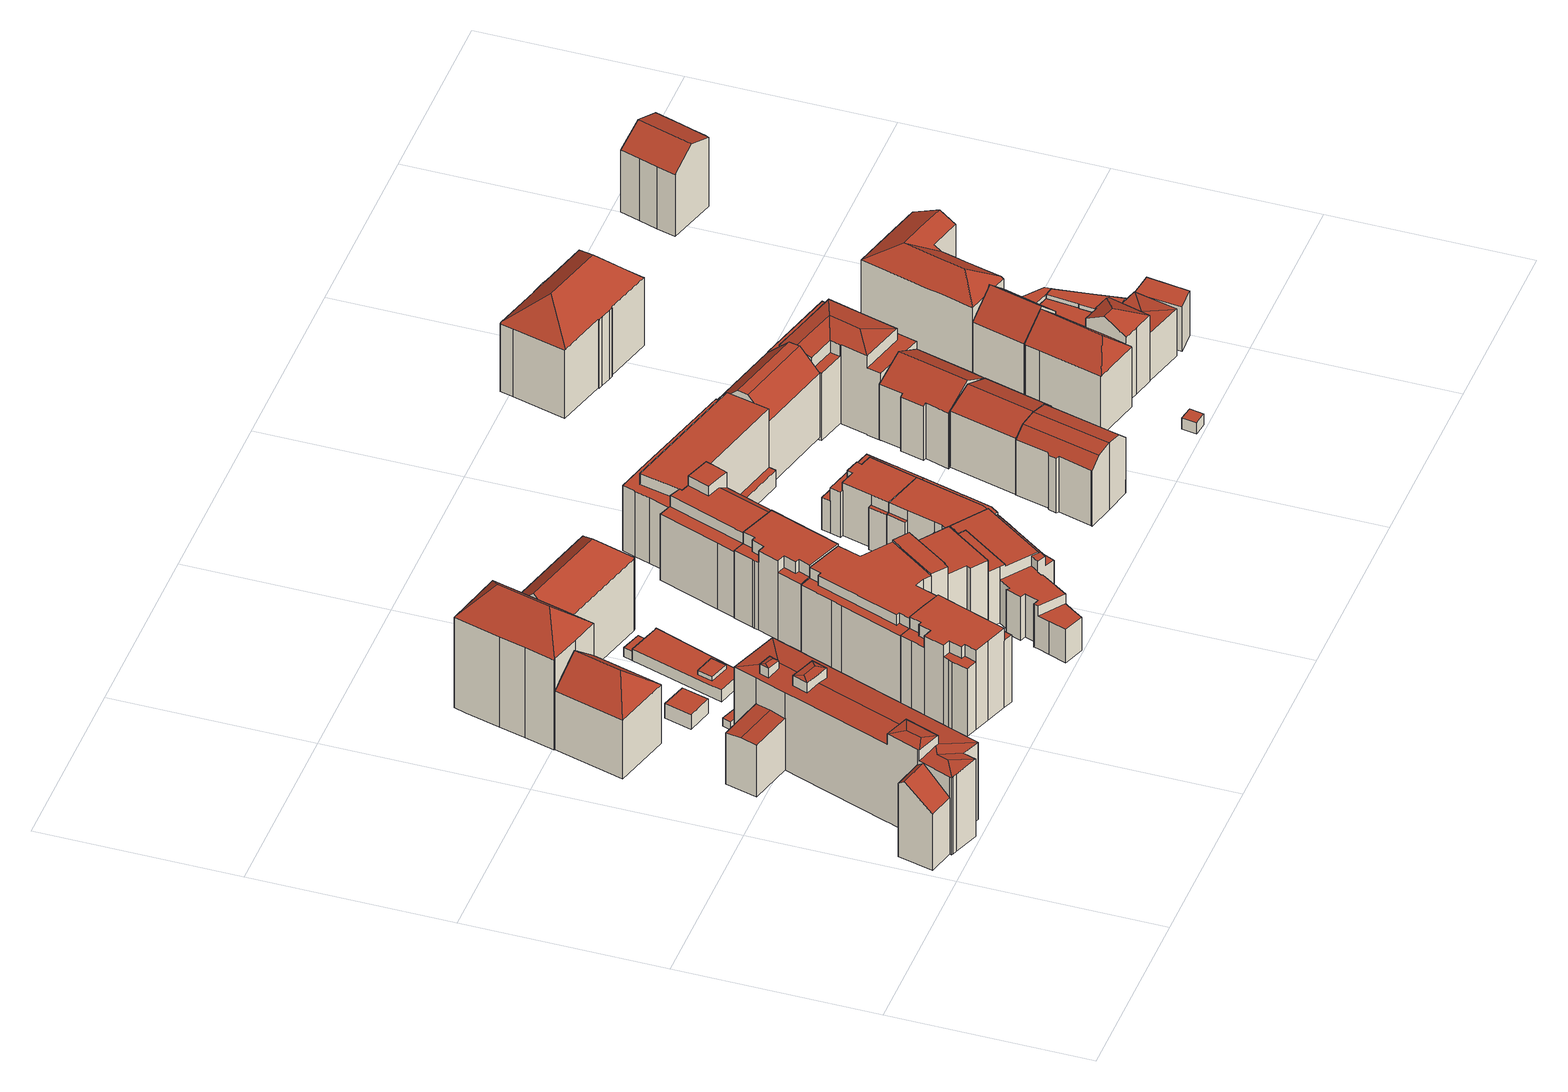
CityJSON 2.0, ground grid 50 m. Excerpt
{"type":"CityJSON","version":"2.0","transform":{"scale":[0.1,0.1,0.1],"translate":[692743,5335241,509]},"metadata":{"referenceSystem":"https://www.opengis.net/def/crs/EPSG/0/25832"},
"CityObjects":{
"building1":{"type":"Building","attributes":{"name":"Landesamt für Digitalisierung, Breitband und Vermessung","Gemeindeschluessel":"09162000","HoeheDach":"532.440","HoeheGrund":"510.526","Methode":"2000","NiedrigsteTraufeDesGebaeudes":"526.499","Geometrietyp2DReferenz":"3000","function":"31001_3000","roofType":"3100","measuredHeight":21.91},"geometry":[{"type":"MultiSurface","lod":"2","boundaries":[[[0,1,2,3]],[[4,5,3,2,6]],[[7,8,5,4]],[[4,6,9,7]],[[8,0,3,5]],[[6,2,1,9]],[[9,1,0,8,7]]],"semantics":{"surfaces":[{"type":"RoofSurface"},{"type":"WallSurface"},{"type":"GroundSurface"}],"values":[0,1,1,2,0,1,1]}}]},
"building2":{"type":"Building","attributes":{"name":"Landesamt für Digitalisierung, Breitband und Vermessung","Gemeindeschluessel":"09162000","HoeheDach":"536.020","HoeheGrund":"510.491","Methode":"2000","NiedrigsteTraufeDesGebaeudes":"532.463","Geometrietyp2DReferenz":"3000","function":"31001_3000","roofType":"3200","measuredHeight":25.53,"storeysAboveGround":6},"geometry":[{"type":"MultiSurface","lod":"2","boundaries":[[[10,11,12,13,14,15]],[[16,17,18,19,20,21,22,23,24]],[[12,24,25,26,27,13]],[[28,29,30,31]],[[32,33,20,19,34,35]],[[36,37,38,39]],[[20,33,40,21]],[[41,42,30,29]],[[43,42,41,44]],[[45,46,47,48]],[[49,50,37,36,51,52,53,7,54,55,9,56,57,58,59,60,61,62,63]],[[64,43,44,65]],[[66,67,35,34]],[[68,69,39,10,15]],[[70,47,46,23]],[[71,48,47,70,72,73,59,58,57,56,9]],[[40,33,74]],[[73,75,76,61,60,59]],[[77,40,74,78,67]],[[31,30,43,64]],[[78,74,33,32,35]],[[51,69,68,52]],[[22,21,40,77,67,66]],[[79,45,48,71,80]],[[43,30,42]],[[41,29,44]],[[23,46,25,24]],[[36,39,69,51]],[[81,16,24,12,11]],[[61,76,82,62]],[[23,22,66,34,19,18,83,82,76,75,73,72,70],[28,31,64,65]],[[63,17,16,49]],[[50,49,16,81,38,37]],[[78,35,67]],[[83,18,17,82]],[[15,14,7,53]],[[62,82,17,63]],[[26,25,79,80,27]],[[25,46,45,79]],[[52,68,15,53]],[[39,38,81,11,10]],[[14,13,27,80,71,9,55,54,7]],[[65,44,29,28]]],"semantics":{"surfaces":[{"type":"RoofSurface"},{"type":"WallSurface"},{"type":"GroundSurface"}],"values":[0,0,1,1,1,1,1,0,0,0,2,1,1,0,1,1,0,1,0,1,0,1,1,0,0,0,1,1,0,1,0,1,1,0,0,1,1,0,0,1,0,1,1]}}]},
"building3":{"type":"Building","attributes":{"name":"Landesamt für Digitalisierung, Breitband und Vermessung","Gemeindeschluessel":"09162000","HoeheDach":"525.550","HoeheGrund":"510.580","Methode":"2000","NiedrigsteTraufeDesGebaeudes":"525.153","Geometrietyp2DReferenz":"3000","function":"31001_3000","roofType":"3100","measuredHeight":14.97,"storeysAboveGround":4},"geometry":[{"type":"MultiSurface","lod":"2","boundaries":[[[84,85,86,87,88]],[[88,87,89,90]],[[91,92,85,84]],[[92,93,86,85]],[[90,89,93,92,91]],[[84,88,90,91]],[[93,89,87,86]]],"semantics":{"surfaces":[{"type":"WallSurface"},{"type":"RoofSurface"},{"type":"GroundSurface"}],"values":[0,0,0,1,0,2,1]}}]},
"building4":{"type":"Building","attributes":{"Gemeindeschluessel":"09162000","HoeheDach":"533.580","HoeheGrund":"510.466","Methode":"2000","NiedrigsteTraufeDesGebaeudes":"527.092","Geometrietyp2DReferenz":"3000","function":"31001_3000","roofType":"3200","measuredHeight":23.11,"storeysAboveGround":3},"geometry":[{"type":"MultiSurface","lod":"2","boundaries":[[[94,95,96,97,98]],[[99,100,101,102]],[[103,104,100,99]],[[94,105,106,103,99,102,95]],[[102,101,96,95]],[[105,107,108,106]],[[98,97,109,107]],[[97,96,101,100,104,110,109]],[[103,106,108,110,104]],[[109,110,108,107]],[[94,98,107,105]]],"semantics":{"surfaces":[{"type":"WallSurface"},{"type":"GroundSurface"},{"type":"RoofSurface"}],"values":[0,0,0,1,0,0,2,2,0,2,0]}}]},
"building5":{"type":"Building","attributes":{"Gemeindeschluessel":"09162000","HoeheDach":"512.828","HoeheGrund":"510.530","Methode":"1000","NiedrigsteTraufeDesGebaeudes":"512.828","Geometrietyp2DReferenz":"3000","function":"31001_2000","roofType":"1000","measuredHeight":2.3},"geometry":[{"type":"MultiSurface","lod":"2","boundaries":[[[111,112,113,114]],[[115,116,113,112,117]],[[118,115,117,119]],[[119,117,112,111]],[[119,111,114,120,118]],[[120,116,115,118]],[[114,113,116,120]]],"semantics":{"surfaces":[{"type":"WallSurface"},{"type":"RoofSurface"},{"type":"GroundSurface"}],"values":[0,1,0,0,2,0,0]}}]},
"building6":{"type":"Building","attributes":{"Gemeindeschluessel":"09162000","HoeheDach":"514.482","HoeheGrund":"510.450","Methode":"1000","NiedrigsteTraufeDesGebaeudes":"514.482","Geometrietyp2DReferenz":"3000","function":"51009_1610","roofType":"1000","measuredHeight":4.03},"geometry":[{"type":"MultiSurface","lod":"2","boundaries":[[[121,122,123,124]],[[124,123,125,126]],[[127,125,123,122]],[[121,124,126,128]],[[128,127,122,121]],[[126,125,127,128]]],"semantics":{"surfaces":[{"type":"WallSurface"},{"type":"RoofSurface"},{"type":"GroundSurface"}],"values":[0,0,1,2,0,0]}}]},
"building7":{"type":"Building","attributes":{"Gemeindeschluessel":"09162000","HoeheDach":"543.170","HoeheGrund":"510.539","Methode":"2000","NiedrigsteTraufeDesGebaeudes":"535.905","Geometrietyp2DReferenz":"3000","function":"31001_3000","roofType":"3200","measuredHeight":32.63,"storeysAboveGround":5},"geometry":[{"type":"MultiSurface","lod":"2","boundaries":[[[129,130,131,132]],[[133,134,130,129]],[[135,136,137,138]],[[139,140,141,133,129,132,99,103,106,142,143,144,145,146,147]],[[139,148,149,140]],[[142,106,150,151,152]],[[146,138,137,147]],[[153,149,148,136,135,154,155,131,130,134]],[[156,138,146,145,144]],[[103,157,150,106]],[[99,158,157,103]],[[153,141,140,149]],[[143,159,156,144]],[[141,153,134,133]],[[142,152,159,143]],[[99,132,131,155,158]],[[150,157,158,155,154,151]],[[156,159,152,151,154,135,138]],[[139,147,137,136,148]]],"semantics":{"surfaces":[{"type":"WallSurface"},{"type":"RoofSurface"},{"type":"GroundSurface"}],"values":[0,0,1,2,0,0,0,1,0,0,0,0,0,0,0,0,1,1,0]}}]},
"building8":{"type":"Building","attributes":{"Gemeindeschluessel":"09162000","HoeheDach":"532.460","HoeheGrund":"509.959","Methode":"2000","NiedrigsteTraufeDesGebaeudes":"529.060","Geometrietyp2DReferenz":"3000","function":"31001_1000","roofType":"1000","measuredHeight":22.5,"storeysAboveGround":7},"geometry":[{"type":"MultiSurface","lod":"2","boundaries":[[[160,161,162,163,164,165,166]],[[166,167,168,160]],[[169,170,171,172,173,174,175,176,177,178,179,180,181,182,183,184,185,186,187]],[[186,188,189,187]],[[170,190,191,171]],[[192,193,194,195]],[[177,196,197,178]],[[193,198,199,200,201,202,203,204,205,206,207,168,167,194]],[[179,208,195,180]],[[172,209,210,173]],[[161,207,206,162]],[[174,201,200,211,175]],[[160,168,207,161]],[[176,212,196,177]],[[171,191,209,172]],[[187,189,213,169]],[[212,211,214,215,192,195,208,197,196]],[[211,200,199,214]],[[183,164,163,184]],[[181,166,165,182]],[[178,197,208,179]],[[209,191,190,213,189,188,210]],[[173,210,202,201,174]],[[188,203,202,210]],[[184,163,205,204,185]],[[169,213,190,170]],[[175,211,212,176]],[[162,206,205,163]],[[185,204,203,188,186]],[[180,195,194,167,166,181]],[[182,165,164,183]],[[215,198,193,192]],[[214,199,198,215]]],"semantics":{"surfaces":[{"type":"RoofSurface"},{"type":"WallSurface"},{"type":"GroundSurface"}],"values":[0,1,2,1,1,1,1,0,1,1,1,1,1,1,1,1,0,1,1,1,1,0,1,1,1,1,1,1,1,1,1,1,1]}}]},
"building9":{"type":"Building","attributes":{"Gemeindeschluessel":"09162000","HoeheDach":"514.900","HoeheGrund":"510.460","Methode":"2000","NiedrigsteTraufeDesGebaeudes":"513.820","Geometrietyp2DReferenz":"3000","function":"31001_2000","roofType":"1000","measuredHeight":4.44,"storeysAboveGround":1},"geometry":[{"type":"MultiSurface","lod":"2","boundaries":[[[216,217,218,219]],[[220,221,222,223]],[[224,225,226,227]],[[228,229,230,216,219,231,232,233,234,224,227,235,236]],[[237,238,239,240]],[[234,241,225,224]],[[240,239,221,220]],[[219,218,242,231]],[[216,230,229,228,236,243,244,245,246,217]],[[247,243,236,235,227,226]],[[218,217,246,245,244,243,247,226,225,241,248,249,242],[220,223,237,240]],[[223,222,238,237]],[[242,249,248,241,234,233,232,231]],[[238,222,221,239]]],"semantics":{"surfaces":[{"type":"WallSurface"},{"type":"GroundSurface"},{"type":"RoofSurface"}],"values":[0,0,0,1,0,0,0,0,0,0,2,0,0,2]}}]},
"building10":{"type":"Building","attributes":{"Gemeindeschluessel":"09162000","HoeheDach":"537.340","HoeheGrund":"510.427","Methode":"2000","NiedrigsteTraufeDesGebaeudes":"530.816","Geometrietyp2DReferenz":"3000","function":"31001_3000","roofType":"3200","measuredHeight":26.91,"storeysAboveGround":4},"geometry":[{"type":"MultiSurface","lod":"2","boundaries":[[[250,251,252,253,254,255,256]],[[256,255,257,258,259]],[[254,260,257,255]],[[261,262,263,264,265,266,267]],[[252,267,266,253]],[[254,253,266,265,260]],[[251,261,267,252]],[[250,262,261,251]],[[263,259,258,264]],[[264,258,257,260,265]],[[250,256,259,263,262]]],"semantics":{"surfaces":[{"type":"GroundSurface"},{"type":"WallSurface"},{"type":"RoofSurface"}],"values":[0,1,1,2,1,1,1,1,2,2,1]}}]},
"building11":{"type":"Building","attributes":{"Gemeindeschluessel":"09162000","HoeheDach":"513.045","HoeheGrund":"510.473","Methode":"2000","NiedrigsteTraufeDesGebaeudes":"513.045","Geometrietyp2DReferenz":"3000","function":"51009_1610","roofType":"1000","measuredHeight":2.57},"geometry":[{"type":"MultiSurface","lod":"2","boundaries":[[[234,268,269,270]],[[224,271,268,234]],[[270,269,272,273]],[[234,270,273,224]],[[273,272,271,224]],[[271,272,269,268]]],"semantics":{"surfaces":[{"type":"WallSurface"},{"type":"GroundSurface"},{"type":"RoofSurface"}],"values":[0,0,0,1,0,2]}}]},
"building12":{"type":"Building","attributes":{"Gemeindeschluessel":"09162000","HoeheDach":"532.050","HoeheGrund":"509.959","Methode":"2000","NiedrigsteTraufeDesGebaeudes":"514.160","Geometrietyp2DReferenz":"3000","function":"31001_1000","roofType":"1000","measuredHeight":22.09,"storeysAboveGround":7},"geometry":[{"type":"MultiSurface","lod":"2","boundaries":[[[274,275,276,277]],[[186,188,278,279,185]],[[280,281,282,283,284,285,286,287,279,278,288,289,290,291,292]],[[293,289,288,294]],[[295,296,297,298,299,300]],[[301,290,289,293,302]],[[303,286,285,304]],[[277,276,305,306]],[[189,293,294,188]],[[307,299,298,308]],[[309,283,282,305]],[[310,311,312,299,307]],[[313,303,304,314,309,305,276,275,315,316,317]],[[306,305,282,281,311,310]],[[187,189,188,186]],[[304,285,284,314]],[[318,297,296,319]],[[311,281,280,320]],[[302,293,189,187]],[[185,279,287,313,184]],[[308,298,297,318]],[[319,296,295,321]],[[184,313,317,183]],[[322,291,290,301]],[[299,312,323,300]],[[294,288,278,188]],[[280,292,324,321,295,300,323,320]],[[313,287,286,303]],[[325,316,315,326]],[[324,292,291,322]],[[183,317,316,325]],[[314,284,283,309]],[[321,324,322,301,302,187,186,185,184,183,325,326,274,277,306,310,307,308,318,319]],[[326,315,275,274]],[[323,312,311,320]]],"semantics":{"surfaces":[{"type":"WallSurface"},{"type":"RoofSurface"},{"type":"GroundSurface"}],"values":[0,0,1,0,1,0,0,0,1,0,0,0,1,0,0,0,0,0,0,0,0,0,0,0,0,0,0,0,0,0,0,0,2,0,1]}}]},
"building13":{"type":"Building","attributes":{"Gemeindeschluessel":"09162000","HoeheDach":"532.470","HoeheGrund":"509.967","Methode":"2000","NiedrigsteTraufeDesGebaeudes":"529.070","Geometrietyp2DReferenz":"3000","function":"31001_1000","roofType":"1000","measuredHeight":22.5,"storeysAboveGround":7},"geometry":[{"type":"MultiSurface","lod":"2","boundaries":[[[327,328,329,330,331,332,333,334,301,322,324,335,336]],[[328,337,338,329]],[[327,339,337,328]],[[331,340,341,332]],[[330,342,340,331]],[[322,343,344,324]],[[336,345,339,327]],[[346,347,348,349,344,343,350]],[[333,347,346,334]],[[340,342,338,337,339,345,351,341]],[[335,351,345,336]],[[301,350,343,322]],[[324,344,349,351,335]],[[334,346,350,301]],[[332,341,348,347,333]],[[351,349,348,341]],[[329,338,342,330]]],"semantics":{"surfaces":[{"type":"GroundSurface"},{"type":"WallSurface"},{"type":"RoofSurface"}],"values":[0,1,1,1,1,1,1,2,1,2,1,1,1,1,1,1,1]}}]},
"building14":{"type":"Building","attributes":{"Gemeindeschluessel":"09162000","HoeheDach":"532.600","HoeheGrund":"510.102","Methode":"2000","NiedrigsteTraufeDesGebaeudes":"529.200","Geometrietyp2DReferenz":"3000","function":"31001_1000","roofType":"1000","measuredHeight":22.5,"storeysAboveGround":7},"geometry":[{"type":"MultiSurface","lod":"2","boundaries":[[[352,353,354,355]],[[356,357,358,359]],[[360,361,362,363]],[[363,362,364,365]],[[366,367,361,360]],[[368,369,370,371]],[[372,373,374,354,353,375,376,356,359]],[[377,378,379,380]],[[381,382,383,384,385,386]],[[387,375,353,352]],[[380,379,369,368]],[[388,389,390,391]],[[392,373,372,393]],[[394,365,364,357,356,395]],[[366,360,363,365,390,389,396,385]],[[352,355,397,392,393,398,399,400,401,381,386,402,388,391,394,395,403,387]],[[386,385,396,402]],[[393,372,359,398]],[[385,384,367,366]],[[401,404,382,381]],[[371,370,383,382]],[[400,405,404,401]],[[391,390,365,394]],[[398,359,358,378,377,399]],[[355,354,374,397]],[[397,374,373,392]],[[403,376,375,387]],[[405,377,380,368,371,382,404]],[[395,356,376,403]],[[399,377,405,400]],[[370,369,379,378,358,357,364,362,361,367,384,383]],[[402,396,389,388]]],"semantics":{"surfaces":[{"type":"WallSurface"},{"type":"RoofSurface"},{"type":"GroundSurface"}],"values":[0,0,0,0,0,0,1,0,0,0,0,0,0,0,1,2,0,0,0,0,0,0,0,0,0,0,0,1,0,0,1,0]}}]},
"building15":{"type":"Building","attributes":{"Gemeindeschluessel":"09162000","HoeheDach":"525.819","HoeheGrund":"509.767","Methode":"2000","NiedrigsteTraufeDesGebaeudes":"519.255","Geometrietyp2DReferenz":"3000","function":"31001_1000","roofType":"1000","measuredHeight":16.05,"storeysAboveGround":5},"geometry":[{"type":"MultiSurface","lod":"2","boundaries":[[[406,407,408,409]],[[410,411,412,413]],[[414,415,416,417]],[[418,419,420,421,422]],[[423,424,425,426]],[[427,428,429,430]],[[431,432,433,434]],[[413,412,435,436]],[[437,438,439,440]],[[441,442,424,423]],[[443,444,445,446]],[[447,448,449,450,451,452,453,454]],[[418,422,442,441]],[[428,427,455,456]],[[457,458,459,416,415,460,461,410,413,436]],[[462,463,438,437]],[[464,465,466,467]],[[468,469,470,471]],[[472,473,474,457,436,435,422,421]],[[475,476,465,464,477]],[[478,409,408,411,410,461]],[[479,480,469,468]],[[481,482,483,484]],[[485,460,415,414]],[[477,464,486,487]],[[487,486,430,429]],[[488,445,444,453,452,472,421,420,470,469,480,433,432,466,465,476]],[[489,488,476,475]],[[488,489,446,445]],[[440,439,482,481]],[[450,490,474,473,451]],[[478,461,460,485]],[[426,425,407,406]],[[422,435,412,411,408,407,425,424,442]],[[483,482,439,438,463,491,492,449,448,493]],[[427,430,486,464,467,455]],[[450,449,492,490]],[[467,466,432,431,494,456,455]],[[452,451,473,472]],[[417,416,459,495]],[[496,447,454,443,446,489,475,477,487,429,428,456,494,431,434,479,468,471,419,418,441,423,426,406,409,478,485,414,417,495,462,437,440,481,484]],[[471,470,420,419]],[[495,459,458,463,462]],[[496,493,448,447]],[[463,458,457,474,491]],[[434,433,480,479]],[[491,474,490,492]],[[454,453,444,443]],[[483,493,496,484]]],"semantics":{"surfaces":[{"type":"WallSurface"},{"type":"RoofSurface"},{"type":"GroundSurface"}],"values":[0,0,0,0,0,0,0,0,0,0,0,0,0,0,1,0,0,0,0,0,0,0,0,0,0,0,1,0,0,0,1,0,0,1,1,1,0,0,0,0,2,0,0,0,0,0,0,0,0]}}]},
"building16":{"type":"Building","attributes":{"Gemeindeschluessel":"09162000","HoeheDach":"534.740","HoeheGrund":"510.190","Methode":"2000","NiedrigsteTraufeDesGebaeudes":"528.910","Geometrietyp2DReferenz":"3000","function":"31001_1000","roofType":"1000","measuredHeight":24.55,"storeysAboveGround":4},"geometry":[{"type":"MultiSurface","lod":"2","boundaries":[[[497,498,499,500]],[[501,502,503,504]],[[505,506,507,508]],[[509,510,506,505]],[[511,512,513,514]],[[504,503,515,516,517,500,499]],[[516,515,518,519]],[[520,510,509,521]],[[522,523,518,515,503,502]],[[524,525,526,527,528,529,530,512,511,520,521]],[[511,514,507,506,510,520]],[[528,531,532,533,529]],[[498,497,534,508,507,514,513]],[[533,532,523,522,502,501]],[[532,531,535,536,519,518,523]],[[530,529,533,501,504,499,498,513,512]],[[519,536,535,527,526,525,524,521,509,505,508,534,497,500,517,516]],[[535,531,528,527]]],"semantics":{"surfaces":[{"type":"WallSurface"},{"type":"RoofSurface"},{"type":"GroundSurface"}],"values":[0,0,0,0,0,0,0,0,1,0,1,1,0,0,0,1,2,0]}}]},
"building17":{"type":"Building","attributes":{"Gemeindeschluessel":"09162000","HoeheDach":"524.830","HoeheGrund":"510.045","Methode":"2000","NiedrigsteTraufeDesGebaeudes":"522.050","Geometrietyp2DReferenz":"3000","function":"31001_1000","roofType":"1000","measuredHeight":14.79,"storeysAboveGround":5},"geometry":[{"type":"MultiSurface","lod":"2","boundaries":[[[537,538,539,540]],[[541,542,543,544]],[[545,546,547,543]],[[548,537,540,549,550,551,552,553,554,555,556,557,558,541,544,559,560]],[[554,561,562,555]],[[545,543,542,563]],[[560,564,565,548]],[[552,566,567,553]],[[566,568,569,570]],[[549,571,572,550]],[[544,543,547,573,574,559]],[[557,545,563,558]],[[558,563,542,541]],[[550,572,575,551]],[[553,567,561,554]],[[572,571,539,538,565,564,574,576,575]],[[574,573,577,576]],[[551,575,578,568,566,552]],[[570,569,579,580]],[[556,580,579,546,545,557]],[[566,570,580,562,561,567]],[[559,574,564,560]],[[540,539,571,549]],[[578,577,573,547,546,579,569,568]],[[548,565,538,537]],[[576,577,578,575]],[[555,562,580,556]]],"semantics":{"surfaces":[{"type":"WallSurface"},{"type":"GroundSurface"},{"type":"RoofSurface"}],"values":[0,0,0,1,0,2,0,0,0,0,0,0,0,0,0,2,0,0,0,0,2,0,0,2,0,0,0]}}]},
"building18":{"type":"Building","attributes":{"Gemeindeschluessel":"09162000","HoeheDach":"524.840","HoeheGrund":"509.943","Methode":"2000","NiedrigsteTraufeDesGebaeudes":"519.040","Geometrietyp2DReferenz":"3000","function":"31001_1000","roofType":"1000","measuredHeight":14.9,"storeysAboveGround":5},"geometry":[{"type":"MultiSurface","lod":"2","boundaries":[[[581,582,573,547,583,584]],[[585,586,587,588]],[[589,590,591,592,593,594]],[[595,588,587,596]],[[597,585,598,599,600]],[[583,590,601,602]],[[603,604,605,606]],[[606,605,573,582]],[[593,607,608,609,610,603,606,582,611,612,613,599,598,614,615]],[[584,583,602,616]],[[617,611,582,581]],[[573,605,604,618,619,620,621,592,591,547]],[[616,602,601,622]],[[623,615,614,588,595]],[[624,612,611,617]],[[593,592,621,607]],[[596,587,586,625]],[[626,613,612,624]],[[588,614,598,585]],[[583,547,591,590]],[[608,620,619,609]],[[607,621,620,608]],[[610,618,604,603]],[[594,593,615,623]],[[622,601,590,589]],[[625,586,585,597]],[[600,599,613,626]],[[609,619,618,610]],[[597,600,626,624,617,581,584,616,622,589,594,623,595,596,625]]],"semantics":{"surfaces":[{"type":"WallSurface"},{"type":"RoofSurface"},{"type":"GroundSurface"}],"values":[0,1,0,0,0,1,0,0,1,0,0,1,0,0,0,0,0,0,0,0,0,0,0,0,0,0,0,0,2]}}]},
"building19":{"type":"Building","attributes":{"Gemeindeschluessel":"09162000","HoeheDach":"532.050","HoeheGrund":"510.330","Methode":"2000","NiedrigsteTraufeDesGebaeudes":"528.880","Geometrietyp2DReferenz":"3000","function":"31001_9998","roofType":"1000","measuredHeight":21.72,"storeysAboveGround":4},"geometry":[{"type":"MultiSurface","lod":"2","boundaries":[[[627,628,629,630]],[[631,632,633,634,635,629,628,636,498,499]],[[637,635,634,638]],[[639,640,641,642,643,644]],[[645,646,647,648,642,641]],[[637,649,650,651,630,629,635]],[[652,627,630,651,646,645,641,640,639,653,507]],[[654,655,498,636,652,507,656]],[[649,637,638,657,658,659,660,655,654,656,661,644,643,642,648,647,650]],[[652,636,628,627]],[[656,507,653,661]],[[647,646,651,650]],[[659,658,632,631,499,660]],[[660,499,498,655]],[[658,657,638,634,633,632]],[[661,653,639,644]]],"semantics":{"surfaces":[{"type":"WallSurface"},{"type":"RoofSurface"},{"type":"GroundSurface"}],"values":[0,1,0,0,0,0,1,0,2,0,0,0,0,0,0,0]}}]},
"building20":{"type":"Building","attributes":{"Gemeindeschluessel":"09162000","HoeheDach":"515.520","HoeheGrund":"510.680","Methode":"2000","NiedrigsteTraufeDesGebaeudes":"515.520","Geometrietyp2DReferenz":"3000","function":"31001_2000","roofType":"1000","measuredHeight":4.84},"geometry":[{"type":"MultiSurface","lod":"2","boundaries":[[[662,663,664,665]],[[666,663,662,667,668,669]],[[670,671,672,673]],[[665,674,675,670,673,668,667,662]],[[676,677,664,663,666,669,672,671]],[[673,672,669,668]],[[675,676,671,670]],[[674,665,664,677,676,675]]],"semantics":{"surfaces":[{"type":"WallSurface"},{"type":"GroundSurface"},{"type":"RoofSurface"}],"values":[0,0,0,1,2,0,0,0]}}]},
"building21":{"type":"Building","attributes":{"Gemeindeschluessel":"09162000","HoeheDach":"529.280","HoeheGrund":"510.219","Methode":"2000","NiedrigsteTraufeDesGebaeudes":"525.581","Geometrietyp2DReferenz":"3000","function":"31001_1000","roofType":"3400","measuredHeight":19.06,"storeysAboveGround":4},"geometry":[{"type":"MultiSurface","lod":"2","boundaries":[[[678,679,680,681]],[[682,683,684,685]],[[686,687,688,689]],[[690,691,692,693,694,679,678]],[[695,696,697,698,699,700]],[[701,684,683,700,699,692,691,686,689]],[[698,693,692,699]],[[695,700,683,682]],[[680,679,694,702]],[[696,695,682,685,703,688,687,690,678,681]],[[696,681,680,702,697]],[[703,701,689,688]],[[697,702,694,693,698]],[[701,703,685,684]],[[687,686,691,690]]],"semantics":{"surfaces":[{"type":"WallSurface"},{"type":"RoofSurface"},{"type":"GroundSurface"}],"values":[0,0,0,0,0,1,1,0,1,2,0,0,1,0,0]}}]},
"building22":{"type":"Building","attributes":{"Gemeindeschluessel":"09162000","HoeheDach":"529.320","HoeheGrund":"510.300","Methode":"2000","NiedrigsteTraufeDesGebaeudes":"526.244","Geometrietyp2DReferenz":"3000","function":"31001_1000","roofType":"3100","measuredHeight":19.02,"storeysAboveGround":4},"geometry":[{"type":"MultiSurface","lod":"2","boundaries":[[[704,705,706,707,708,709]],[[710,711,712,708,707,706]],[[712,713,709,708]],[[711,710,714,715,713,712]],[[706,705,714,710]],[[715,704,709,713]],[[714,705,704,715]]],"semantics":{"surfaces":[{"type":"WallSurface"},{"type":"GroundSurface"},{"type":"RoofSurface"}],"values":[0,1,0,0,0,2,2]}}]},
"building23":{"type":"Building","attributes":{"Gemeindeschluessel":"09162000","HoeheDach":"533.810","HoeheGrund":"509.970","Methode":"2000","NiedrigsteTraufeDesGebaeudes":"528.306","Geometrietyp2DReferenz":"3000","function":"31001_1000","roofType":"9999","measuredHeight":23.84,"storeysAboveGround":4},"geometry":[{"type":"MultiSurface","lod":"2","boundaries":[[[716,717,718,719,720,721,722,723]],[[724,725,726,727]],[[728,729,730,731]],[[722,730,729,723]],[[727,726,731,730,722,721,720,719]],[[718,724,727,719]],[[725,728,731,726]],[[724,718,717,716,723,729,728,725]]],"semantics":{"surfaces":[{"type":"GroundSurface"},{"type":"RoofSurface"},{"type":"WallSurface"}],"values":[0,1,1,2,2,2,1,2]}}]},
"building24":{"type":"Building","attributes":{"Gemeindeschluessel":"09162000","HoeheDach":"530.190","HoeheGrund":"510.080","Methode":"2000","NiedrigsteTraufeDesGebaeudes":"525.501","Geometrietyp2DReferenz":"3000","function":"31001_1000","roofType":"3100","measuredHeight":20.11,"storeysAboveGround":4},"geometry":[{"type":"MultiSurface","lod":"2","boundaries":[[[732,733,734,735]],[[736,709,737,738]],[[739,740,741,742]],[[705,743,744,745,746,747]],[[748,749,750,745,744,743]],[[738,737,733,732]],[[751,752,748,743,705,747,753,709,736]],[[754,755,756,757]],[[749,748,752,751,736,738,732,735,754,757,739,742,758,759,750]],[[709,753,747,746,760,741,740,756,755,734,733,737]],[[760,746,745,750,759,758,742,741]],[[757,756,740,739]],[[735,734,755,754]]],"semantics":{"surfaces":[{"type":"WallSurface"},{"type":"RoofSurface"},{"type":"GroundSurface"}],"values":[0,0,0,1,0,0,0,0,2,1,0,0,0]}}]},
"building25":{"type":"Building","attributes":{"Gemeindeschluessel":"09162000","HoeheDach":"513.256","HoeheGrund":"510.240","Methode":"1000","NiedrigsteTraufeDesGebaeudes":"513.256","Geometrietyp2DReferenz":"3000","function":"31001_2000","roofType":"1000","measuredHeight":3.02},"geometry":[{"type":"MultiSurface","lod":"2","boundaries":[[[761,762,763,764]],[[765,764,763,766]],[[767,761,764,765]],[[768,762,761,767]],[[766,763,762,768]],[[765,766,768,767]]],"semantics":{"surfaces":[{"type":"RoofSurface"},{"type":"WallSurface"},{"type":"GroundSurface"}],"values":[0,1,1,1,1,2]}}]},
"building26":{"type":"Building","attributes":{"Gemeindeschluessel":"09162000","HoeheDach":"533.040","HoeheGrund":"509.420","Methode":"2000","NiedrigsteTraufeDesGebaeudes":"528.550","Geometrietyp2DReferenz":"3000","function":"31001_9998","roofType":"3200","measuredHeight":23.62,"storeysAboveGround":6},"geometry":[{"type":"MultiSurface","lod":"2","boundaries":[[[769,770,771,772,773,774,775,776]],[[777,778,779,780,781,782,783,784,785,786,787,788,789,790]],[[791,792,793,794,795,796,797,798,799,800,801]],[[802,803,804,805,806,807,808,809]],[[769,776,793,792]],[[785,784,806,805]],[[776,810,794,793]],[[811,797,796,812,813,777,790]],[[810,814,815,816,817,812,796,795,794]],[[802,809,791,801]],[[818,817,780,779]],[[804,803,802,801,800,799,798,797,811,790,789,788,787,786,785,805]],[[813,812,817,818]],[[776,775,774,773,816,815,814,810]],[[819,773,772,820,783,782]],[[817,816,821,781,780]],[[820,772,771,770,769,792,791,809,808,807,806,784,783]],[[821,816,773,819,782,781]],[[813,818,779,778,777]]],"semantics":{"surfaces":[{"type":"WallSurface"},{"type":"RoofSurface"},{"type":"GroundSurface"}],"values":[0,0,0,0,0,0,1,0,1,0,0,2,0,1,0,1,1,1,1]}}]},
"building27":{"type":"Building","attributes":{"Gemeindeschluessel":"09162000","HoeheDach":"531.730","HoeheGrund":"509.040","Methode":"2000","NiedrigsteTraufeDesGebaeudes":"525.910","Geometrietyp2DReferenz":"3000","function":"31001_1000","roofType":"3200","measuredHeight":22.69,"storeysAboveGround":5},"geometry":[{"type":"MultiSurface","lod":"2","boundaries":[[[822,823,824,825,826,827]],[[828,829,830,831,832,833]],[[834,835,836,837,830,829]],[[838,839,840,841,835,834]],[[842,843,839,838,844,845]],[[846,843,842,845,847,825,824,823,848,849,850,851,852,853,854,855,856,857,858,859,860,861,862]],[[855,863,864,856]],[[844,838,834,829,828]],[[848,823,822,865,866,849]],[[865,867,868,869,870,871,866]],[[837,859,858,857,872,831,830]],[[850,871,870,851]],[[856,864,872,857]],[[859,837,836,860]],[[835,841,862,861,860,836]],[[846,840,839,843]],[[847,845,844,828,833,826,825]],[[822,827,867,865]],[[854,873,863,855]],[[868,873,854,853,852,869]],[[849,866,871,850]],[[862,841,840,846]],[[827,826,833,832,831,872,864,863,873,868,867]],[[851,870,869,852]]],"semantics":{"surfaces":[{"type":"WallSurface"},{"type":"RoofSurface"},{"type":"GroundSurface"}],"values":[0,0,1,1,0,2,0,1,0,1,0,0,0,0,0,0,0,1,0,0,0,0,1,0]}}]},
"building28":{"type":"Building","attributes":{"Gemeindeschluessel":"09162000","HoeheDach":"536.860","HoeheGrund":"510.047","Methode":"2000","NiedrigsteTraufeDesGebaeudes":"529.326","Geometrietyp2DReferenz":"3000","function":"31001_9998","roofType":"3200","measuredHeight":26.81,"storeysAboveGround":4},"geometry":[{"type":"MultiSurface","lod":"2","boundaries":[[[874,875,876,877]],[[878,879,880,881]],[[882,883,884,885,886,887]],[[888,889,890,891]],[[892,893,894,886,885]],[[895,884,883,896]],[[897,898,899,900]],[[876,875,890,889,901,902,882,887,903,904]],[[905,906,907,908]],[[909,877,876,904,910]],[[911,902,901,912]],[[891,890,875,874]],[[913,914,879,878]],[[912,901,889,888]],[[903,887,886,894,880,879,914,899,898,915]],[[911,896,883,882,902]],[[900,899,914,913]],[[909,910,906,905]],[[897,908,907,915,898]],[[892,885,884,895]],[[904,903,915,907,906,910]],[[911,912,888,891,874,877,909,905,908,897,900,913,878,881,893,892,895,896]],[[881,880,894,893]]],"semantics":{"surfaces":[{"type":"WallSurface"},{"type":"RoofSurface"},{"type":"GroundSurface"}],"values":[0,0,1,0,0,0,0,1,0,0,0,0,0,0,1,0,0,0,0,0,1,2,0]}}]},
"building29":{"type":"Building","attributes":{"Gemeindeschluessel":"09162000","HoeheDach":"532.180","HoeheGrund":"509.312","Methode":"2000","NiedrigsteTraufeDesGebaeudes":"526.075","Geometrietyp2DReferenz":"3000","function":"31001_9998","roofType":"3100","measuredHeight":22.87,"storeysAboveGround":5},"geometry":[{"type":"MultiSurface","lod":"2","boundaries":[[[916,917,918,919]],[[920,919,918,921,922,923]],[[919,920,923,924,925,926,916]],[[924,927,928,925]],[[929,917,916,926,925,928]],[[921,929,928,927,922]],[[918,917,929,921]],[[923,922,927,924]]],"semantics":{"surfaces":[{"type":"WallSurface"},{"type":"GroundSurface"},{"type":"RoofSurface"}],"values":[0,0,1,0,0,2,2,0]}}]},
"building30":{"type":"Building","attributes":{"Gemeindeschluessel":"09162000","HoeheDach":"523.042","HoeheGrund":"509.110","Methode":"1000","NiedrigsteTraufeDesGebaeudes":"522.433","Geometrietyp2DReferenz":"3000","function":"31001_1000","roofType":"3200","measuredHeight":13.93,"storeysAboveGround":4},"geometry":[{"type":"MultiSurface","lod":"2","boundaries":[[[930,931,932,933,934]],[[935,936,937,938]],[[939,940,941,938,937,933,932,931]],[[942,943,944,945]],[[944,946,936,935,947,945]],[[934,933,937,936,946]],[[941,940,939,948,942,945,947,935,938]],[[930,934,946,944,943]],[[948,939,931,930,943,942]]],"semantics":{"surfaces":[{"type":"RoofSurface"},{"type":"WallSurface"},{"type":"GroundSurface"}],"values":[0,1,1,1,1,0,2,0,1]}}]},
"building31":{"type":"Building","attributes":{"Gemeindeschluessel":"09162000","HoeheDach":"533.850","HoeheGrund":"510.270","Methode":"2000","NiedrigsteTraufeDesGebaeudes":"530.057","Geometrietyp2DReferenz":"3000","function":"31001_9998","roofType":"3200","measuredHeight":23.58,"storeysAboveGround":5},"geometry":[{"type":"MultiSurface","lod":"2","boundaries":[[[949,950,951,952,953,954,955,956]],[[957,954,953,958]],[[959,960,961,962,963,964]],[[965,966,967,968,969,949,970,971]],[[972,973,974,975]],[[958,953,952,976]],[[971,970,949,956,977,978,979,974]],[[980,981,982,983,966,965]],[[973,980,965,971,974]],[[969,963,962,961,951,950,949]],[[974,979,978,977,956,984,985,986,987,975]],[[958,976,988,960,959,964,989,990,991,983,982,981,972,975,987,986,985,984,992,957]],[[981,980,973,972]],[[961,960,988,976,952,951]],[[991,990,989,964,963,969,968,967]],[[991,967,966,983]],[[955,954,957,992,984,956]]],"semantics":{"surfaces":[{"type":"RoofSurface"},{"type":"WallSurface"},{"type":"GroundSurface"}],"values":[0,1,1,0,1,1,0,1,0,0,1,2,1,1,1,1,1]}}]},
"building32":{"type":"Building","attributes":{"Gemeindeschluessel":"09162000","HoeheDach":"513.242","HoeheGrund":"509.871","Methode":"2000","NiedrigsteTraufeDesGebaeudes":"513.242","Geometrietyp2DReferenz":"3000","function":"31001_2000","roofType":"1000","measuredHeight":3.37},"geometry":[{"type":"MultiSurface","lod":"2","boundaries":[[[993,994,995,996]],[[997,998,999,1000]],[[999,998,1001,1002,995,994]],[[1000,999,994,993]],[[1003,1002,1001,1004]],[[996,995,1002,1003]],[[993,996,1003,1004,997,1000]],[[1004,1001,998,997]]],"semantics":{"surfaces":[{"type":"WallSurface"},{"type":"RoofSurface"},{"type":"GroundSurface"}],"values":[0,0,1,0,0,0,2,0]}}]},
"building33":{"type":"Building","attributes":{"Gemeindeschluessel":"09162000","HoeheDach":"522.231","HoeheGrund":"509.470","Methode":"2000","NiedrigsteTraufeDesGebaeudes":"513.620","Geometrietyp2DReferenz":"3000","function":"31001_2000","roofType":"1000","measuredHeight":12.76},"geometry":[{"type":"MultiSurface","lod":"2","boundaries":[[[1005,1006,1007,1008,1009,1010]],[[1005,1010,1011,1012]],[[1013,1014,1015,1016]],[[1010,1009,1017,1011]],[[1005,1012,1018,1013,1016,1019,1020,1021,1022,1006]],[[1013,1018,1023,1024,1025,1014]],[[1007,1026,1025,1024]],[[1023,1017,1009,1008]],[[1022,1027,1026,1007,1006]],[[1020,1028,1029,1021]],[[1021,1029,1027,1022]],[[1016,1015,1030,1019]],[[1019,1030,1028,1020]],[[1012,1011,1017,1023,1018]],[[1008,1007,1024,1023]],[[1026,1027,1029,1028,1030,1015,1014,1025]]],"semantics":{"surfaces":[{"type":"WallSurface"},{"type":"RoofSurface"},{"type":"GroundSurface"}],"values":[0,0,0,1,2,0,0,0,0,0,0,0,0,0,1,1]}}]},
"building34":{"type":"Building","attributes":{"Gemeindeschluessel":"09162000","HoeheDach":"514.350","HoeheGrund":"510.440","Methode":"1000","NiedrigsteTraufeDesGebaeudes":"514.350","Geometrietyp2DReferenz":"3000","function":"31001_2000","roofType":"1000","measuredHeight":3.91},"geometry":[{"type":"MultiSurface","lod":"2","boundaries":[[[1031,1032,1033,1034,1035,1036,1037,1038]],[[1039,1040,1041,1042,1043,1044,1045,1046]],[[1039,1038,1037,1040]],[[1045,1032,1031,1046]],[[1046,1031,1038,1039]],[[1042,1035,1034,1043]],[[1041,1036,1035,1042]],[[1044,1033,1032,1045]],[[1040,1037,1036,1041]],[[1043,1034,1033,1044]]],"semantics":{"surfaces":[{"type":"RoofSurface"},{"type":"GroundSurface"},{"type":"WallSurface"}],"values":[0,1,2,2,2,2,2,2,2,2]}}]},
"building35":{"type":"Building","attributes":{"Gemeindeschluessel":"09162000","HoeheDach":"532.850","HoeheGrund":"510.781","Methode":"2000","NiedrigsteTraufeDesGebaeudes":"528.354","Geometrietyp2DReferenz":"3000","function":"31001_9998","roofType":"3100","measuredHeight":22.07,"storeysAboveGround":5},"geometry":[{"type":"MultiSurface","lod":"2","boundaries":[[[1047,1048,1049,1050]],[[1051,1052,1053,1054]],[[1055,1056,1057,1058]],[[1058,1057,1052,1051]],[[1054,1053,1059,1048,1047]],[[1060,1061,1062,1063]],[[1063,1062,1064,1065]],[[1065,1064,1066,1056,1055]],[[1054,1047,1050,1060,1063,1065,1055,1058,1051]],[[1064,1062,1061,1049,1048,1059,1066]],[[1050,1049,1061,1060]],[[1066,1059,1053,1052,1057,1056]]],"semantics":{"surfaces":[{"type":"WallSurface"},{"type":"GroundSurface"},{"type":"RoofSurface"}],"values":[0,0,0,0,0,0,0,0,1,2,0,2]}}]}
},
"vertices":[
[97,112,234],[103,128,221],[26,146,222],[22,131,234],[3,57,15],[3,57,175],[26,146,15],[71,40,15],[71,40,175],[103,128,15],
[119,62,240],[130,91,240],[156,103,242],[101,123,235],[71,40,235],[69,35,235],[207,21,235],[409,573,235],[322,529,242],[296,460,242],[323,450,239],[309,411,239],[282,421,242],[196,186,242],[164,100,242],[164,100,266],[156,103,266],[101,123,266],[278,558,237],[278,558,263],[312,546,263],[312,546,241],[296,460,267],[323,450,267],[259,474,238],[259,474,267],[149,6,15],[160,38,15],[160,38,235],[149,6,235],[309,411,267],[280,544,267],[302,536,267],[303,522,263],[269,534,263],[154,171,270],[196,186,266],[133,209,266],[133,208,266],[207,21,15],[161,38,15],[84,30,15],[74,33,15],[69,35,15],[101,123,15],[102,123,15],[133,208,15],[133,209,15],[219,444,15],[233,483,15],[254,540,15],[262,561,15],[283,619,15],[409,573,15],[303,522,241],[269,534,237],[245,435,238],[245,435,267],[74,33,235],[84,30,235],[133,209,235],[103,128,266],[219,444,235],[233,483,235],[303,436,270],[254,540,235],[262,561,235],[282,421,267],[265,449,270],[141,133,270],[102,123,266],[161,38,235],[283,619,235],[313,549,241],
[122,511,16],[122,511,162],[132,551,165],[142,591,162],[142,591,16],[262,561,162],[262,561,16],[233,483,16],[233,483,162],[247,522,165],
[233,774,15],[280,948,15],[280,948,184],[233,775,183],[233,774,181],[284,950,15],[284,950,181],[283,947,181],[283,947,15],[213,969,15],[213,969,243],[86,813,15],[136,990,15],[86,813,181],[136,990,181],[176,849,246],[210,970,246],
[336,665,15],[336,665,38],[426,633,38],[426,633,15],[418,610,38],[425,630,38],[328,643,38],[418,610,15],[328,643,15],[425,630,15],
[303,728,14],[303,728,55],[322,796,55],[322,796,14],[387,777,55],[387,777,14],[368,710,55],[368,710,14],
[320,1080,15],[320,1080,272],[307,1039,273],[307,1039,15],[336,1134,15],[336,1134,270],[262,1168,342],[355,1211,272],[355,1212,271],[203,1250,271],[346,1176,15],[345,1172,15],[347,1172,15],[133,990,15],[154,1067,15],[171,1133,15],[194,1219,15],[203,1250,15],[355,1212,15],[346,1176,271],[345,1172,271],[136,990,273],[135,990,273],[133,990,271],[347,1172,269],[226,1033,342],[284,952,273],[171,1133,271],[213,969,271],[284,950,271],[154,1067,271],
[547,249,202],[559,281,202],[567,279,202],[578,309,202],[548,320,202],[537,290,202],[525,257,202],[525,257,235],[547,249,235],[682,228,10],[669,193,10],[633,93,10],[631,88,10],[607,97,10],[552,117,10],[513,131,10],[484,142,10],[483,142,10],[497,181,10],[502,193,10],[506,205,10],[525,257,10],[537,290,10],[548,320,10],[578,309,10],[624,293,10],[672,275,10],[696,266,10],[672,275,201],[696,266,201],[669,193,201],[633,93,201],[526,198,202],[526,198,235],[506,205,235],[506,205,202],[483,142,202],[497,181,202],[515,165,235],[525,162,235],[513,131,235],[552,117,235],[607,97,235],[672,275,235],[624,293,235],[578,309,235],[567,279,235],[559,281,235],[502,193,202],[631,88,201],[607,97,201],[513,131,202],[484,142,202],[682,228,201],[525,162,202],[515,165,202],
[492,673,15],[492,673,48],[483,676,48],[483,676,15],[452,764,48],[452,764,59],[503,749,59],[503,749,48],[542,914,15],[542,914,48],[572,905,48],[572,905,15],[544,815,15],[518,744,15],[504,705,15],[416,695,15],[426,729,15],[439,769,15],[490,930,15],[573,905,15],[577,904,15],[491,710,48],[491,710,59],[440,725,59],[440,725,48],[490,930,48],[416,695,48],[577,904,48],[544,815,48],[518,744,48],[504,705,48],[573,905,48],[439,769,48],[426,729,48],
[596,961,14],[591,962,14],[307,1039,14],[320,1080,14],[336,1134,14],[347,1172,14],[631,1094,14],[347,1172,218],[630,1095,220],[631,1094,219],[336,1134,255],[591,962,218],[596,961,218],[596,962,219],[553,1045,283],[327,1105,283],[320,1080,259],[307,1039,218],
[490,930,40],[497,953,40],[497,953,15],[542,914,40],[549,937,40],[549,937,15],
[646,588,10],[646,588,201],[661,583,201],[661,583,10],[672,275,230],[624,293,230],[751,485,230],[769,543,230],[676,578,230],[666,548,230],[657,551,230],[580,341,230],[589,338,230],[578,309,230],[694,335,230],[718,326,230],[737,313,230],[804,408,230],[823,434,230],[718,326,201],[694,335,201],[799,451,52],[872,650,52],[839,668,52],[827,630,52],[792,535,52],[769,472,52],[737,313,10],[718,326,10],[589,338,201],[580,341,201],[676,578,201],[676,578,10],[792,535,10],[827,630,10],[666,548,201],[769,543,10],[769,543,201],[792,535,201],[578,309,201],[657,551,201],[616,506,201],[607,480,201],[548,320,201],[839,668,10],[872,650,10],[751,485,201],[799,451,10],[804,408,10],[769,472,201],[823,434,10],[607,480,10],[616,506,10],
[946,340,10],[931,319,10],[864,224,10],[823,252,10],[830,262,10],[782,296,10],[780,297,10],[773,287,10],[860,408,10],[949,345,10],[931,319,201],[864,224,201],[946,340,201],[830,262,201],[782,296,201],[823,252,201],[804,408,235],[823,434,235],[949,345,201],[773,287,235],[780,297,235],[782,296,235],[860,408,235],[737,313,235],[860,408,201],
[854,709,11],[854,709,202],[844,684,202],[844,684,11],[834,722,202],[834,722,236],[769,543,236],[769,543,202],[720,728,203],[720,728,236],[730,725,236],[730,725,203],[741,756,236],[741,756,203],[707,696,203],[707,696,236],[678,611,203],[678,611,236],[690,643,236],[690,643,203],[792,535,202],[827,630,202],[839,668,202],[856,715,202],[854,715,202],[676,578,203],[676,578,236],[688,607,236],[688,607,203],[669,651,11],[669,651,203],[669,651,236],[688,702,236],[688,702,203],[688,702,11],[856,715,11],[694,719,11],[694,719,203],[711,767,203],[711,767,11],[827,630,11],[792,535,11],[741,756,11],[834,722,11],[691,712,203],[839,668,11],[769,543,11],[676,578,11],[661,583,11],[646,588,11],[691,712,11],[854,715,11],[646,588,203],[661,583,203],
[949,345,8],[949,345,168],[975,327,168],[975,327,8],[975,328,162],[975,328,168],[988,319,168],[988,319,162],[980,368,8],[980,368,162],[982,371,162],[982,371,8],[889,205,8],[868,175,8],[868,175,131],[889,205,131],[889,205,168],[931,319,8],[931,319,168],[946,340,168],[946,340,8],[803,21,103],[803,21,8],[856,1,8],[856,1,103],[834,106,8],[834,106,131],[848,101,131],[848,101,8],[901,196,168],[901,196,162],[1105,284,8],[1105,284,132],[1079,246,132],[1079,246,8],[864,224,8],[864,224,168],[942,133,8],[942,133,131],[935,122,131],[935,122,8],[992,114,8],[992,114,132],[967,125,132],[967,125,159],[945,135,159],[945,135,131],[944,135,131],[944,135,8],[819,65,103],[819,65,8],[974,144,162],[1083,299,162],[989,365,162],[987,362,162],[996,357,162],[1083,299,8],[1083,299,132],[890,51,103],[890,51,131],[830,94,131],[830,94,103],[847,141,8],[847,141,131],[861,180,131],[861,180,8],[959,155,131],[959,155,159],[974,144,159],[908,78,8],[908,78,131],[890,51,8],[996,357,8],[861,136,8],[861,136,131],[1064,225,8],[1064,225,132],[1006,143,132],[1006,143,8],[987,362,8],[874,28,103],[874,28,8],[937,121,131],[937,121,8],[979,141,159],[974,144,132],[979,141,132],[992,113,132],[830,93,8],[989,365,8],[992,113,8],
[846,942,12],[846,942,230],[844,935,230],[844,935,12],[844,873,230],[844,873,257],[864,928,257],[864,928,230],[784,966,12],[784,966,199],[813,956,199],[813,956,12],[728,813,12],[728,813,199],[744,755,199],[744,755,230],[817,954,230],[817,954,199],[925,907,257],[925,907,12],[864,928,12],[920,893,257],[920,893,12],[711,767,199],[711,767,12],[879,860,257],[904,851,257],[744,755,12],[794,737,12],[830,724,12],[854,715,12],[854,715,214],[830,724,230],[794,737,230],[870,760,214],[904,851,214],[879,860,230],[817,954,12],[870,760,12],[904,851,12],
[1141,384,10],[1141,384,138],[1139,376,138],[1139,376,10],[1027,518,10],[1027,518,130],[1036,516,130],[1036,516,10],[1023,469,130],[1023,469,158],[1036,516,158],[1144,392,10],[1119,303,10],[1105,284,10],[1083,299,10],[989,365,10],[982,371,10],[991,383,10],[995,399,10],[1004,397,10],[1023,469,10],[1015,471,10],[1141,487,10],[1168,480,10],[991,383,130],[995,399,130],[1015,471,130],[1168,480,138],[1144,392,138],[989,365,130],[982,371,130],[989,365,158],[999,379,158],[999,379,130],[1119,303,138],[1105,284,138],[1141,487,158],[1141,487,138],[1083,299,138],[1095,316,138],[1095,316,158],[1083,299,158],[1004,397,158],[1004,397,130],
[1141,487,9],[1141,487,137],[1036,516,129],[1036,516,9],[1207,627,100],[1213,648,100],[1073,686,100],[1067,665,100],[1049,562,9],[1049,562,129],[1049,562,158],[1068,635,158],[1068,635,137],[1068,635,9],[1067,665,9],[1073,686,9],[1207,627,9],[1207,627,137],[1189,557,137],[1189,557,9],[1040,565,129],[1027,518,129],[1145,617,137],[1145,617,158],[1175,609,158],[1175,609,137],[1069,637,137],[1110,626,137],[1113,640,137],[1149,630,137],[1168,480,137],[1185,542,137],[1187,550,137],[1067,665,137],[1060,637,137],[1027,518,9],[1168,480,9],[1149,630,158],[1113,640,158],[1110,626,158],[1069,637,158],[1040,565,9],[1060,637,9],[1185,542,9],[1213,648,9],[1187,550,9],
[869,1043,199],[869,1043,230],[1203,954,230],[1203,954,199],[898,916,230],[925,907,230],[926,909,230],[927,912,230],[1178,847,230],[845,942,230],[1178,847,13],[927,912,13],[842,1046,199],[844,1049,199],[853,1078,199],[853,1078,13],[844,1049,13],[842,1046,13],[876,1072,199],[918,1061,199],[918,1061,13],[876,1072,13],[1203,954,13],[1210,982,13],[1210,982,199],[845,942,199],[830,1007,199],[845,942,13],[846,942,13],[813,956,13],[926,909,13],[925,907,13],[898,916,13],[844,935,13],[830,1007,13],
[1178,847,17],[1178,847,65],[1173,829,65],[1173,829,17],[1175,848,65],[1175,848,17],[927,912,17],[927,912,65],[920,893,17],[920,893,65],[925,907,65],[925,907,17],[1168,830,17],[938,889,17],[938,889,65],[1168,830,65],
[1460,281,12],[1460,281,169],[1412,90,169],[1412,90,12],[1277,125,12],[1277,125,169],[1299,207,170],[1299,207,12],[1306,235,170],[1306,235,12],[1301,232,12],[1301,232,166],[1326,318,12],[1326,318,169],[1352,311,196],[1391,300,203],[1434,288,196],[1275,121,12],[1343,104,12],[1343,104,203],[1342,104,203],[1302,114,196],[1275,121,168],[1295,212,166],[1385,95,196],[1295,212,12],
[1438,470,203],[1505,452,173],[1505,452,13],[1438,470,13],[1370,488,13],[1370,488,172],[1460,281,13],[1393,300,13],[1326,318,13],[1326,318,173],[1460,281,173],[1393,300,203],
[1397,875,10],[1390,847,10],[1378,796,10],[1178,847,10],[1190,899,10],[1197,927,10],[1210,982,10],[1410,930,10],[1378,796,193],[1390,847,248],[1190,899,248],[1178,847,193],[1397,875,247],[1410,930,193],[1210,982,193],[1197,927,247],
[1383,549,11],[1383,549,170],[1375,551,165],[1375,551,11],[1370,488,11],[1366,489,169],[1366,489,11],[1414,669,11],[1414,669,169],[1419,667,172],[1419,667,11],[1505,452,172],[1514,482,173],[1553,629,173],[1487,648,212],[1438,470,212],[1505,452,11],[1514,482,11],[1553,629,11],[1371,488,11],[1438,470,11],[1371,488,173],[1391,611,11],[1391,611,165],[1399,609,169],[1399,609,11],[1420,667,11],[1487,648,11],[1420,667,173],
[1696,4,43],[1703,40,43],[1667,46,43],[1661,9,43],[1661,9,12],[1667,46,12],[1696,4,12],[1703,40,12],
[1543,671,195],[1561,738,195],[1569,766,195],[1592,849,195],[1592,849,228],[1569,766,228],[1561,738,228],[1543,671,228],[1377,791,195],[1378,796,195],[1383,817,195],[1383,817,228],[1393,859,240],[1403,900,228],[1403,900,195],[1410,930,195],[1410,930,4],[1403,900,4],[1393,859,4],[1383,817,4],[1378,796,4],[1377,791,4],[1419,667,195],[1429,702,195],[1429,702,228],[1429,703,228],[1447,769,228],[1447,771,228],[1447,771,4],[1447,769,4],[1429,703,4],[1429,702,4],[1419,667,4],[1553,629,4],[1563,666,4],[1611,843,4],[1619,874,4],[1619,874,195],[1611,843,195],[1563,666,195],[1553,629,195],[1501,744,240],[1447,772,4],[1447,772,228],[1447,772,195],[1504,753,240],[1512,782,240],[1523,823,240],[1454,798,228],[1454,798,195],[1476,880,228],[1476,880,195],[1465,839,240],
[1718,181,170],[1718,181,0],[1719,182,0],[1723,198,0],[1723,198,172],[1719,182,172],[1726,197,188],[1742,254,221],[1754,301,194],[1754,301,169],[1742,254,169],[1726,197,169],[1775,245,221],[1840,282,192],[1796,294,192],[1794,290,194],[1816,173,188],[1818,173,187],[1833,225,187],[1849,280,187],[1816,173,0],[1818,173,0],[1766,186,188],[1766,186,0],[1833,225,0],[1726,197,0],[1599,212,0],[1598,213,0],[1641,372,0],[1650,406,0],[1651,410,0],[1713,393,0],[1770,378,0],[1769,374,0],[1762,346,0],[1750,302,0],[1754,301,0],[1794,290,0],[1796,294,0],[1840,282,0],[1849,280,0],[1769,374,173],[1762,346,173],[1599,212,170],[1598,213,170],[1670,234,227],[1713,393,227],[1651,410,170],[1650,406,170],[1641,372,169],[1750,302,173],[1770,378,173],
[1384,1316,10],[1384,1316,204],[1384,1318,205],[1384,1318,10],[1467,1477,10],[1467,1477,204],[1477,1475,203],[1477,1475,10],[1557,1271,205],[1559,1271,204],[1559,1272,204],[1604,1439,204],[1603,1439,205],[1510,1374,279],[1421,1306,10],[1421,1306,204],[1396,1313,204],[1396,1313,10],[1604,1439,10],[1476,1473,10],[1476,1473,205],[1559,1272,10],[1559,1271,10],[1432,1485,10],[1432,1485,204],[1432,1486,203],[1432,1486,10],[1433,1303,204],[1434,1305,205],[1350,1417,279],[1259,1352,206],[1293,1488,10],[1293,1488,203],[1301,1520,203],[1301,1520,10],[1257,1353,10],[1257,1353,204],[1434,1305,10],[1433,1303,10],[1443,1484,10],[1443,1484,203],[1303,1520,205],
[1806,512,3],[1806,512,182],[1770,378,181],[1770,378,3],[1716,392,3],[1716,392,232],[1651,410,171],[1651,410,3],[1687,544,3],[1746,528,3],[1752,527,3],[1687,544,171],[1746,528,226],[1752,527,232],
[1919,146,135],[1921,145,134],[1935,202,135],[1947,252,135],[1880,214,140],[1849,280,1],[1849,280,135],[1947,254,135],[1947,254,1],[1921,145,1],[1935,202,1],[1947,252,1],[1818,173,1],[1818,173,135],[1833,225,140],[1833,225,1],[1834,226,140],[1834,226,1],[1919,146,1],
[1810,747,249],[1873,731,249],[1947,711,249],[1947,713,248],[1949,720,244],[1965,780,211],[1892,800,211],[1766,833,211],[1965,780,13],[1949,720,13],[1862,689,13],[1936,670,13],[1936,670,226],[1862,689,226],[1853,691,226],[1853,691,13],[1808,519,215],[1832,612,215],[1839,638,215],[1845,663,216],[1848,673,216],[1791,678,249],[1767,590,249],[1746,528,13],[1746,528,211],[1687,544,211],[1687,544,13],[1947,713,13],[1728,694,211],[1720,665,211],[1710,626,211],[1806,512,211],[1806,512,13],[1808,519,13],[1832,612,13],[1766,833,13],[1728,694,13],[1720,665,13],[1710,626,13],[1947,711,13],[1848,673,13],[1845,663,13],[1839,638,13],[1892,800,13],
[1879,348,9],[1879,348,42],[1917,483,42],[1917,483,9],[1961,388,9],[1961,388,42],[1955,328,42],[1955,328,9],[1962,390,42],[1970,469,42],[1970,469,9],[1962,390,9],
[1994,140,5],[2016,298,5],[2016,298,46],[2009,246,46],[2009,246,132],[1994,140,132],[1935,137,132],[1935,137,5],[1955,328,5],[1955,328,53],[1961,388,53],[1961,388,5],[1947,254,132],[1947,254,5],[1962,390,5],[1970,469,5],[1994,465,5],[2005,381,5],[1947,254,46],[1952,303,46],[1952,303,53],[2016,298,53],[2005,381,53],[1970,469,53],[1994,465,53],[1962,390,53],
[1917,483,54],[1970,469,54],[1994,464,54],[1992,481,54],[1921,535,54],[1922,540,54],[1903,545,54],[1888,490,54],[1888,490,14],[1903,545,14],[1922,540,14],[1921,535,14],[1992,481,14],[1994,464,14],[1970,469,14],[1917,483,14],
[2106,1433,18],[2106,1433,216],[2092,1387,216],[2092,1387,18],[1966,1423,18],[1966,1423,194],[1981,1472,194],[1981,1472,18],[1937,1329,18],[1937,1329,194],[1951,1375,194],[1951,1375,18],[2044,1452,239],[2077,1339,18],[2077,1339,216],[2066,1304,216],[2066,1304,18],[2063,1293,215],[2063,1293,18],[2000,1311,239]
]}
